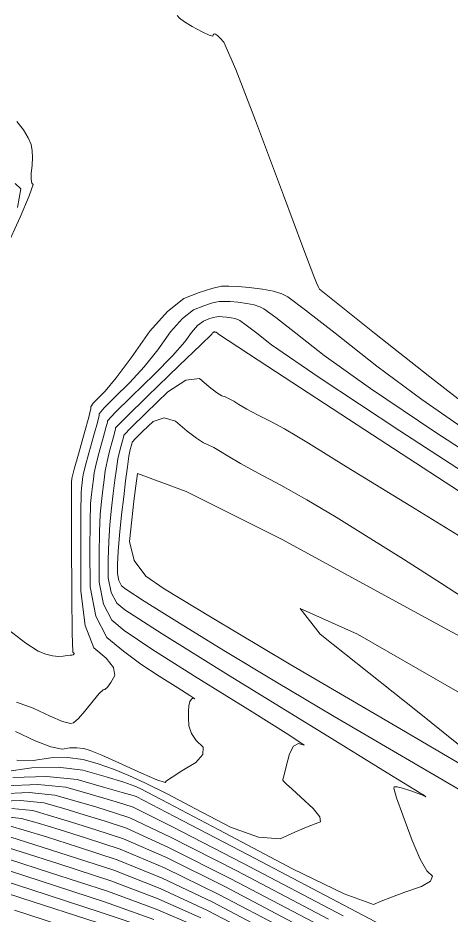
# Model space of a CAD drawing. Header units: inches. Extents: x 1337389 to 1347141, y 407035 to 414577.
# Drawn here: x 1341011.8 to 1341118, y 408058.7 to 408278.6 of the extents above; entities that cross this region are included whole.
import ezdxf

# ---------------------------------------------------------------- set-up
doc = ezdxf.new("R2010")
doc.units = ezdxf.units.IN
doc.header["$MEASUREMENT"] = 0
doc.layers.add('Topo', color=7, linetype='Continuous', lineweight=15, true_color=0x459900)

msp = doc.modelspace()

# ---------------------------------------------------------------- linework, layer by layer
at = {"layer": 'Topo'}
for points, elevation in [([(1341050.8381, 408279.2359), (1341051.418, 408278.5349), (1341052.6321, 408277.6302), (1341054.4799, 408276.519), (1341056.963, 408275.204), (1341058.6518, 408274.424), (1341059.5469, 408274.1801), (1341059.6469, 408274.472), (1341059.7949, 408274.6469), (1341059.9911, 408274.707), (1341060.234, 408274.651), (1341060.6988, 408274.2958), (1341061.385, 408273.6439), (1341062.293, 408272.6949), (1341065.1751, 408265.9619), (1341070.0312, 408253.4481), (1341076.862, 408235.1499), (1341081.6378, 408222.426), (1341084.3599, 408215.2731), (1341085.027, 408213.6931), (1341085.475, 408212.638), (1341085.7089, 408212.1055), (1341090.2231, 408208.5211), (1341099.2321, 408201.3621), (1341112.7391, 408190.6248), (1341123.3879, 408182.3961)], 740), ([(1341011.5512, 408253.2599), (1341013.1579, 408251.1561), (1341014.3081, 408249.2551), (1341015.0011, 408247.556), (1341015.2369, 408246.0589), (1341015.325, 408244.38), (1341015.264, 408242.518), (1341015.0551, 408240.474), (1341015.0259, 408239.0061), (1341015.179, 408238.1129), (1341015.514, 408237.797), (1341014.5579, 408235.0188), (1341012.3141, 408229.7791), (1341008.7789, 408222.077)], 745), ([(1341011.6952, 408232.162), (1341012.4621, 408236.7149), (1341011.0789, 408238.0251)], 750), ([(1341009.486, 408128.5911), (1341013.684, 408125.3312), (1341016.724, 408123.34), (1341018.605, 408122.617), (1341020.2639, 408122.178), (1341021.6991, 408122.0231), (1341022.912, 408122.152), (1341023.867, 408122.2608), (1341024.566, 408122.349), (1341025.009, 408122.4161), (1341025.3251, 408122.4968), (1341025.514, 408122.5919), (1341025.5781, 408122.7009), (1341025.5549, 408122.8279), (1341025.444, 408122.9721), (1341025.246, 408123.1342), (1341025.0929, 408127.7931), (1341024.9831, 408136.9509), (1341024.918, 408150.6071), (1341024.8891, 408159.8471), (1341024.8961, 408164.6701), (1341024.939, 408165.0762), (1341024.9809, 408165.4419), (1341025.0189, 408165.7671), (1341025.0561, 408166.0519), (1341025.589, 408168.021), (1341026.6181, 408171.675), (1341028.1431, 408177.0139), (1341029.1619, 408180.7289), (1341029.6758, 408182.819), (1341029.6849, 408183.2849), (1341030.27, 408184.1551), (1341031.429, 408185.4281), (1341033.1651, 408187.1049), (1341035.8599, 408190.3981), (1341039.5149, 408195.308), (1341044.1301, 408201.8339), (1341048.4511, 408206.6749), (1341052.479, 408209.8311), (1341056.213, 408211.301), (1341059.2939, 408212.302), (1341061.7222, 408212.8319), (1341063.497, 408212.892), (1341065.762, 408212.7941), (1341068.5151, 408212.538), (1341071.7571, 408212.123), (1341074.4068, 408211.5949), (1341076.4639, 408210.956), (1341077.9299, 408210.2051), (1341082.3071, 408207.0011), (1341089.5969, 408201.3449), (1341099.799, 408193.2361), (1341110.7998, 408185.0931), (1341122.601, 408176.918)], 745), ([(1341134.2919, 408163.9569), (1341114.024, 408177.1611), (1341098.2129, 408187.79), (1341086.8592, 408195.846), (1341079.9621, 408201.3281), (1341075.0342, 408205.1519), (1341072.075, 408207.318), (1341071.085, 408207.8261), (1341069.6939, 408208.2579), (1341067.9019, 408208.6141), (1341065.7111, 408208.8951), (1341063.8489, 408209.0679), (1341062.319, 408209.1339), (1341061.1179, 408209.0941), (1341059.4769, 408208.7351), (1341057.3939, 408208.0591), (1341054.8701, 408207.065), (1341052.1469, 408204.931), (1341049.2259, 408201.659), (1341046.106, 408197.247), (1341042.773, 408193.0951), (1341039.2279, 408189.204), (1341035.47, 408185.5719), (1341032.962, 408183.022), (1341031.704, 408181.5533), (1341031.6969, 408181.1659), (1341031.2692, 408179.429), (1341030.4221, 408176.343), (1341029.155, 408171.907), (1341028.271, 408168.644), (1341027.77, 408166.5539), (1341027.6531, 408165.6369), (1341027.5279, 408164.59), (1341027.395, 408163.4121), (1341027.255, 408162.1019), (1341027.18, 408157.4391), (1341027.1689, 408149.4209), (1341027.2241, 408138.0489), (1341028.289, 408129.6259), (1341030.3669, 408124.152), (1341033.4559, 408121.6261), (1341035.1832, 408119.375), (1341035.5499, 408117.3969), (1341034.5558, 408115.694), (1341033.747, 408114.5371), (1341033.1241, 408113.924), (1341032.6879, 408113.8579), (1341031.7251, 408112.951), (1341030.2379, 408111.2019), (1341028.226, 408108.613), (1341026.625, 408106.8152), (1341025.4349, 408105.808), (1341024.6558, 408105.594), (1341022.7409, 408106.118), (1341019.6879, 408107.3799), (1341015.498, 408109.382), (1341011.4199, 408110.87)], 750), ([(1341133.381, 408159.205), (1341105.4459, 408177.4032), (1341085.6251, 408190.487), (1341073.919, 408198.4569), (1341070.3281, 408201.3111), (1341067.7619, 408203.3031), (1341066.221, 408204.4299), (1341065.705, 408204.695), (1341064.9799, 408204.9199), (1341064.0477, 408205.1048), (1341062.9062, 408205.252), (1341061.9368, 408205.3421), (1341061.1399, 408205.3758), (1341060.515, 408205.3549), (1341059.66, 408205.1681), (1341058.5751, 408204.816), (1341057.2611, 408204.2988), (1341055.8431, 408203.1881), (1341054.3219, 408201.483), (1341052.6972, 408199.1862), (1341049.6871, 408195.792), (1341045.291, 408191.3021), (1341039.51, 408185.7161), (1341035.654, 408181.889), (1341033.7229, 408179.821), (1341033.717, 408179.5131), (1341033.377, 408178.1291), (1341032.7019, 408175.6709), (1341031.6931, 408172.1379), (1341030.954, 408169.2661), (1341030.485, 408167.0561), (1341030.2862, 408165.507), (1341030.0741, 408163.7381), (1341029.85, 408161.7471), (1341029.6141, 408159.534), (1341029.4699, 408155.031), (1341029.42, 408148.2349), (1341029.4641, 408139.1468), (1341030.8539, 408131.9761), (1341033.591, 408126.7199), (1341037.675, 408123.3809), (1341041.9369, 408120.2081), (1341046.377, 408117.201), (1341050.996, 408114.3599), (1341053.9221, 408112.5159), (1341055.155, 408111.6699), (1341054.6949, 408111.821), (1341054.3019, 408111.5911), (1341053.973, 408110.98), (1341053.7109, 408109.989), (1341053.5748, 408108.6691), (1341053.5649, 408107.0209), (1341053.6818, 408105.0459), (1341054.324, 408103.186), (1341055.4891, 408101.4419), (1341057.1789, 408099.813), (1341057.1571, 408098.0321), (1341055.422, 408096.0979), (1341051.9739, 408094.0111), (1341049.5669, 408092.4991), (1341048.2009, 408091.56), (1341047.8771, 408091.1961), (1341045.825, 408091.814), (1341042.0459, 408093.413), (1341036.5399, 408095.993), (1341032.349, 408097.862), (1341029.4739, 408099.0189), (1341027.914, 408099.4641), (1341026.2589, 408099.668), (1341024.5078, 408099.632), (1341022.663, 408099.3551), (1341019.825, 408099.939), (1341015.9931, 408101.3841), (1341011.1669, 408103.6894)], 755), ([(1341011.553, 408096.6461), (1341015.5251, 408096.5559), (1341019.844, 408097.2041), (1341023.9411, 408097.2881), (1341027.8148, 408096.8099), (1341031.467, 408095.7679), (1341035.1979, 408094.4659), (1341039.007, 408092.904), (1341042.8959, 408091.0811), (1341048.34, 408088.3569), (1341055.337, 408084.731), (1341063.8899, 408080.2028), (1341070.7992, 408077.732), (1341076.0639, 408077.3168), (1341079.686, 408078.9579), (1341082.539, 408080.2), (1341084.6231, 408081.0442), (1341085.9379, 408081.4901), (1341085.7919, 408082.7239), (1341084.1862, 408084.748), (1341081.12, 408087.5602), (1341078.9338, 408089.571), (1341077.6279, 408090.7819), (1341077.2029, 408091.1909), (1341076.917, 408091.5171), (1341076.7691, 408091.759), (1341076.76, 408091.918), (1341077.0219, 408093.038), (1341077.5559, 408095.118), (1341078.3611, 408098.1591), (1341079.3669, 408100.0318), (1341080.5739, 408100.7369), (1341081.983, 408100.2741), (1341078.2011, 408102.8688), (1341069.2301, 408108.5211), (1341055.07, 408117.2321), (1341044.6103, 408123.8719), (1341037.8509, 408128.4419), (1341034.794, 408130.942), (1341032.745, 408134.876), (1341031.704, 408140.245), (1341031.6721, 408147.0481), (1341031.761, 408152.622), (1341031.9732, 408156.9671), (1341032.3059, 408160.082), (1341032.621, 408162.885), (1341032.919, 408165.3769), (1341033.1991, 408167.5581), (1341033.6362, 408169.8889), (1341034.2299, 408172.3691), (1341034.9811, 408175), (1341035.4839, 408176.8301), (1341035.737, 408177.8597), (1341035.742, 408178.0891), (1341038.346, 408180.7562), (1341043.55, 408185.8599), (1341051.3541, 408193.4011), (1341056.6001, 408198.489), (1341059.2881, 408201.125), (1341059.4181, 408201.3081), (1341059.5389, 408201.444), (1341059.6521, 408201.533), (1341059.7571, 408201.574), (1341059.8431, 408201.6019), (1341059.911, 408201.6171), (1341059.961, 408201.6181), (1341060.0253, 408201.6159), (1341060.1019, 408201.6082), (1341060.193, 408201.5971), (1341060.267, 408201.5819), (1341060.3251, 408201.5641), (1341060.3661, 408201.5431), (1341060.489, 408201.4529), (1341060.6931, 408201.2937), (1341060.9799, 408201.0668), (1341073.0381, 408193.1839), (1341096.868, 408177.6457), (1341132.471, 408154.4528)], 760), ([(1341008.3861, 408093.7571), (1341015.18, 408094.775), (1341021.6241, 408094.9079), (1341027.7172, 408094.1559), (1341033.46, 408092.517), (1341037.7119, 408091.2271), (1341040.473, 408090.2839), (1341041.7421, 408089.6891), (1341048.607, 408086.106), (1341061.0691, 408079.535), (1341079.125, 408069.975), (1341091.7681, 408063.8758), (1341098.9949, 408061.2368), (1341100.807, 408062.0579), (1341103.3652, 408063.0629), (1341106.666, 408064.25), (1341110.7121, 408065.621), (1341112.9601, 408066.948), (1341113.4091, 408068.2301), (1341112.0599, 408069.4671), (1341110.3949, 408072.368), (1341108.414, 408076.9331), (1341106.1171, 408083.1597), (1341104.6169, 408087.4269), (1341103.9119, 408089.734), (1341104.0041, 408090.0809), (1341104.7369, 408090.0908), (1341106.11, 408089.765), (1341108.125, 408089.103), (1341109.6909, 408088.5511), (1341110.809, 408088.1099), (1341111.478, 408087.778), (1341111.7789, 408087.6551), (1341111.712, 408087.7412), (1341111.278, 408088.0339), (1341110.8979, 408088.282), (1341110.5731, 408088.4861), (1341110.3009, 408088.6439), (1341102.345, 408093.532), (1341086.7059, 408103.15), (1341063.3821, 408117.4959), (1341047.156, 408127.6141), (1341038.0281, 408133.5031), (1341035.9969, 408135.163), (1341034.6361, 408137.7771), (1341033.945, 408141.3431), (1341033.923, 408145.862), (1341034.0522, 408150.214), (1341034.3311, 408154.3992), (1341034.7609, 408158.417), (1341035.168, 408162.0331), (1341035.5521, 408165.2471), (1341035.9129, 408168.0601), (1341036.318, 408170.511), (1341036.768, 408172.6009), (1341037.261, 408174.3279), (1341037.591, 408175.5301), (1341037.7569, 408176.2059), (1341037.7601, 408176.3572), (1341039.563, 408178.1969), (1341043.1639, 408181.7272), (1341048.565, 408186.946), (1341052.9439, 408189.766), (1341056.3, 408190.1869), (1341058.634, 408188.2091), (1341060.4648, 408186.8), (1341061.791, 408185.9602), (1341062.6131, 408185.689), (1341063.5781, 408185.242), (1341064.684, 408184.619), (1341065.9321, 408183.8189), (1341067.892, 408182.711), (1341070.563, 408181.294), (1341073.9451, 408179.568), (1341077.1431, 408177.8322), (1341080.1579, 408176.0849), (1341082.9891, 408174.3279), (1341092.3147, 408168.59), (1341108.137, 408158.8719), (1341130.4529, 408145.1722)], 765), ([(1341120.4039, 408089.21), (1341089.3428, 408107.375), (1341075.144, 408115.7951), (1341062.2778, 408123.5528), (1341050.743, 408130.647), (1341042.719, 408135.651), (1341038.2039, 408138.5629), (1341037.1999, 408139.385), (1341036.527, 408140.677), (1341036.185, 408142.4411), (1341036.1741, 408144.676), (1341036.3431, 408147.8061), (1341036.6897, 408151.831), (1341037.217, 408156.752), (1341037.715, 408161.1802), (1341038.185, 408165.1171), (1341038.6282, 408168.5621), (1341039.001, 408171.1341), (1341039.3049, 408172.8319), (1341039.541, 408173.656), (1341039.6979, 408174.23), (1341039.778, 408174.553), (1341039.7792, 408174.625), (1341040.639, 408175.504), (1341042.359, 408177.188), (1341044.9369, 408179.6798), (1341047.6107, 408180.5311), (1341050.381, 408179.7431), (1341053.2459, 408177.315), (1341055.5469, 408175.5461), (1341057.2842, 408174.438), (1341058.4572, 408173.989), (1341059.8501, 408173.295), (1341061.4629, 408172.3539), (1341063.297, 408171.1661), (1341066.3769, 408169.3911), (1341070.7031, 408167.027), (1341076.275, 408164.0738), (1341082.6309, 408160.4741), (1341089.77, 408156.2249), (1341097.6929, 408151.3288), (1341106.3219, 408145.899), (1341115.657, 408139.9358), (1341125.6991, 408133.438)], 770), ([(1341122.2689, 408094.5388), (1341104.4671, 408104.952), (1341078.3192, 408120.2641), (1341059.3769, 408131.505), (1341047.6411, 408138.676), (1341043.1099, 408141.7771), (1341040.2812, 408145.626), (1341039.1518, 408150.222), (1341039.724, 408155.566), (1341040.2329, 408160.1261), (1341040.679, 408163.9011), (1341041.0629, 408166.891), (1341053.037, 408162.4969), (1341076.6021, 408150.7192), (1341111.7581, 408131.5572), (1341137.642, 408117.455)], 775), ([(1341127.9109, 408108.6179), (1341095.0131, 408127.538), (1341081.0189, 408133.84), (1341085.928, 408127.524), (1341109.7411, 408108.589), (1341125.6589, 408095.759)], 775), ([(1341010.516, 408092.347), (1341018.856, 408092.656), (1341026.269, 408091.886), (1341032.7549, 408090.0368), (1341037.335, 408088.7201), (1341040.011, 408087.9358), (1341040.781, 408087.686), (1341050.1982, 408082.8351), (1341068.2627, 408073.384), (1341094.974, 408059.332), (1341112.808, 408049.9512)], 770), ([(1341091.53, 408058.454), (1341066.8979, 408071.4122), (1341049.7211, 408080.296), (1341039.9999, 408085.1061), (1341037.736, 408085.8431), (1341034.2389, 408086.901), (1341029.512, 408088.28), (1341023.553, 408089.979), (1341016.6259, 408090.6691), (1341008.7329, 408090.3499)], 775), ([(1341007.3259, 408088.4099), (1341014.5221, 408088.7011), (1341020.8361, 408088.0722), (1341026.269, 408086.522), (1341031.1439, 408085.082), (1341035.4613, 408083.7501), (1341039.22, 408082.5271), (1341049.2119, 408077.7739), (1341065.4358, 408069.4912), (1341087.8919, 408057.6779)], 780), ([(1341005.918, 408086.47), (1341012.417, 408086.733), (1341018.1202, 408086.165), (1341023.0259, 408084.7651), (1341028.048, 408083.2631), (1341033.1861, 408081.6572), (1341038.4399, 408079.9479), (1341048.7019, 408075.2528), (1341063.9739, 408067.5712), (1341084.2539, 408056.9029)], 785), ([(1341080.6148, 408056.1271), (1341062.5118, 408065.65), (1341048.193, 408072.7311), (1341037.6587, 408077.369), (1341030.911, 408079.5639), (1341024.952, 408081.444), (1341019.7829, 408083.008), (1341015.4041, 408084.2569), (1341010.313, 408084.7651)], 790), ([(1341076.977, 408055.3509), (1341061.0491, 408063.73), (1341047.6841, 408070.2088), (1341036.8791, 408074.79), (1341028.6358, 408077.4711), (1341021.856, 408079.625), (1341016.5398, 408081.2509), (1341012.6871, 408082.3499), (1341008.2079, 408082.7959)], 795), ([(1341009.9709, 408080.4431), (1341013.297, 408079.4941), (1341018.7609, 408077.8059), (1341026.3611, 408075.378), (1341036.099, 408072.2101), (1341047.174, 408067.6869), (1341059.587, 408061.809), (1341073.3381, 408054.576)], 800), ([(1341010.0539, 408077.7371), (1341015.665, 408075.9872), (1341024.0861, 408073.2849), (1341035.3181, 408069.6312), (1341046.665, 408065.166), (1341058.1251, 408059.889), (1341069.7001, 408053.8001)], 805), ([(1341056.663, 408057.968), (1341046.1549, 408062.6441), (1341034.538, 408067.052), (1341021.8111, 408071.1919), (1341012.5691, 408074.1679), (1341006.8109, 408075.9799)], 810), ([(1341055.2011, 408056.048), (1341045.6462, 408060.122), (1341033.7579, 408064.473), (1341019.5368, 408069.099), (1341009.473, 408072.3491)], 815), ([(1341006.3779, 408070.5299), (1341017.2621, 408067.0051), (1341032.9768, 408061.8931), (1341045.1359, 408057.601)], 820), ([(1341003.282, 408068.7111), (1341014.9869, 408064.912), (1341032.1971, 408059.314), (1341044.6268, 408055.079)], 825), ([(1341000.1861, 408066.8908), (1341012.7119, 408062.819), (1341031.4172, 408056.7352)], 830), ([(1341010.923, 408059.8289), (1341029.0189, 408053.9419)], 835)]:
    msp.add_lwpolyline(points, dxfattribs=dict(at, elevation=elevation))

doc.saveas('drawing.dxf')
